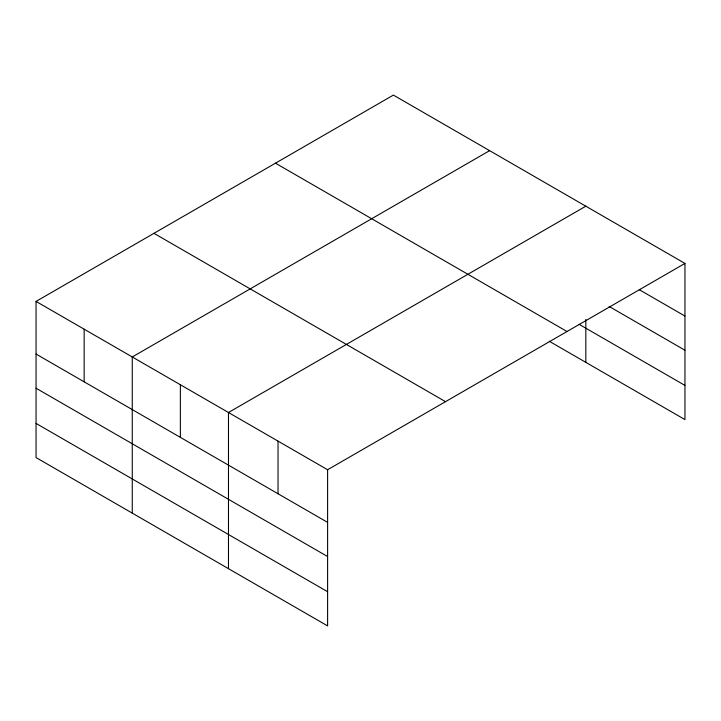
<?xml version="1.0" encoding="UTF-8"?>
<svg xmlns="http://www.w3.org/2000/svg" width="721" height="721" viewBox="0 0 721 721"><rect width="100%" height="100%" fill="white"/><g stroke="black" fill="none" stroke-linecap="round" stroke-linejoin="round"><path stroke-width="1.08" d="M36.05 301.414L327.604 469.741L327.604 625.9L36.05 457.574L36.05 301.414L393.396 95.1L684.95 263.426L684.95 419.586L549.258 341.24M489.613 150.653L132.258 356.967L132.258 513.118M585.822 206.197L228.476 412.511L228.476 568.662M327.604 469.741L684.95 263.426M639.275 289.689L684.95 316.059M609.146 306.461L684.95 350.226M579.089 324.306L684.95 385.42M275.476 163.189L567.021 331.516M153.979 233.334L445.524 401.66M36.05 354.047L327.604 522.374M36.05 388.213L327.604 556.54M36.05 423.407L327.604 591.734M585.822 319.394L585.822 362.357M278.036 441.126L278.036 493.759M180.367 384.735L180.367 437.368M84.159 329.191L84.159 381.824"/></g></svg>
